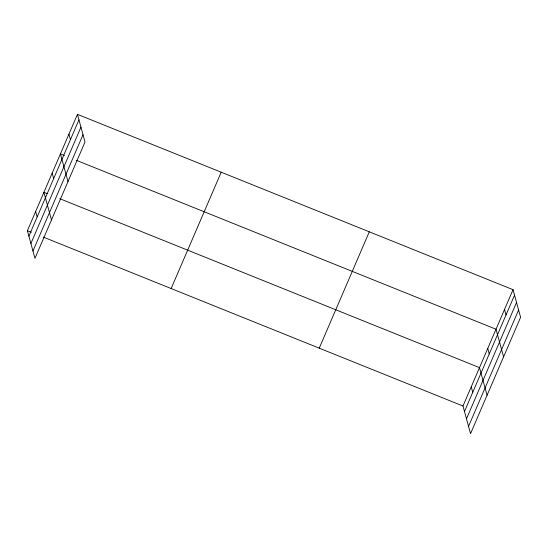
<?xml version="1.0" encoding="UTF-8"?>
<svg xmlns="http://www.w3.org/2000/svg" width="548" height="548" viewBox="0 0 548 548"><rect width="100%" height="100%" fill="white"/><g stroke="black" fill="none" stroke-linecap="round" stroke-linejoin="round"><path stroke-width="0.82" d="M77.453 114.347L85.015 141.98L34.962 258.327L27.4 230.694L77.453 114.347L513.038 289.673L520.6 317.306L470.547 433.653L462.985 406.02L513.038 289.673M28.9 236.174L78.953 119.834M30.9 243.483L80.953 127.143M32.962 251.018L83.015 134.678M171.14 288.549L221.2 172.209M319.244 348.158L369.297 231.818M464.485 411.5L514.538 295.16M466.485 418.809L516.538 302.469M468.547 426.344L518.6 309.997M64.383 155.495L60.438 153.906L67.993 181.539M76.234 160.263L496.022 329.232L503.585 356.864M47.08 193.567L43.915 192.3L51.478 219.933M59.711 198.657L479.507 367.626L487.062 395.259M27.4 230.694L31.346 232.284M43.196 237.051L462.985 406.02M504.53 309.456L506.03 314.936M487.761 348.425L489.261 353.912M471.246 386.82L472.746 392.306M68.945 134.13L70.445 139.617M52.176 173.1L53.677 178.586M35.661 211.494L37.161 216.981"/></g></svg>
